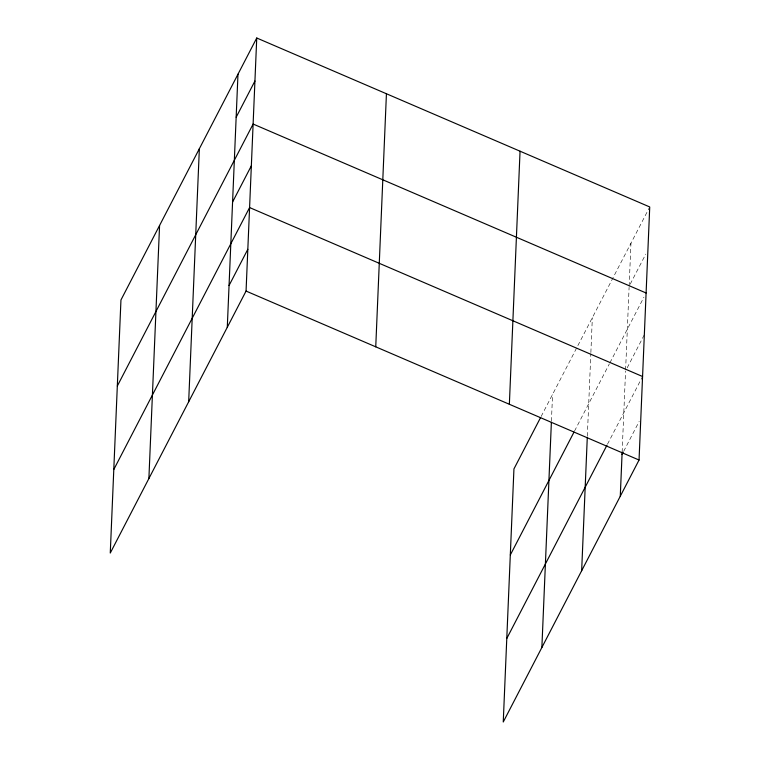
<?xml version="1.0" encoding="UTF-8"?>
<svg xmlns="http://www.w3.org/2000/svg" width="760" height="760" viewBox="0 0 760 760"><rect width="100%" height="100%" fill="white"/><g stroke="black" fill="none" stroke-linecap="round" stroke-linejoin="round"><path stroke-width="0.57" stroke-dasharray="3.8 2.85" d="M551.428 421.173L552.558 394.43M587.337 436.192L590.824 353.723M590.871 352.555L592.344 317.67M622.136 452.171L625.565 370.975M625.613 369.816L629.1 287.356M629.147 286.197L630.961 243.171M541.139 416.461L649.202 207.993M630.22 284.126L645.772 254.115M574.541 431.053L609.378 363.841M609.919 362.795L643.957 297.141M627.171 367.868L644.337 334.761M607.477 444.21L642.57 376.513M623.646 451.383L639.198 421.382"/><path stroke-width="1.14" d="M148.884 478.543L159.571 225.473M188.67 401.784L199.357 148.713M227.287 327.284L237.975 74.214M256.747 38L120.954 299.972L110.266 553.042L246.059 291.07L256.747 38L649.733 206.957L639.046 460.028L503.253 722L513.94 468.93L540.597 417.515M375.744 346.826L386.431 93.755M509.361 404.272L520.049 151.202M541.87 647.501L551.38 422.332M581.656 570.741L587.29 437.351M620.274 496.242L622.136 452.171M236.16 117.239L254.933 81.026M117.325 386.013L253.118 124.041L646.105 292.999M232.579 202.017L251.351 165.803M113.791 469.528L249.584 207.556L642.57 376.513M229.045 285.532L247.817 249.318M510.311 554.971L574 432.108M506.778 638.486L606.936 445.255M622.031 454.49L623.105 452.418M246.059 291.07L639.046 460.028"/></g></svg>
